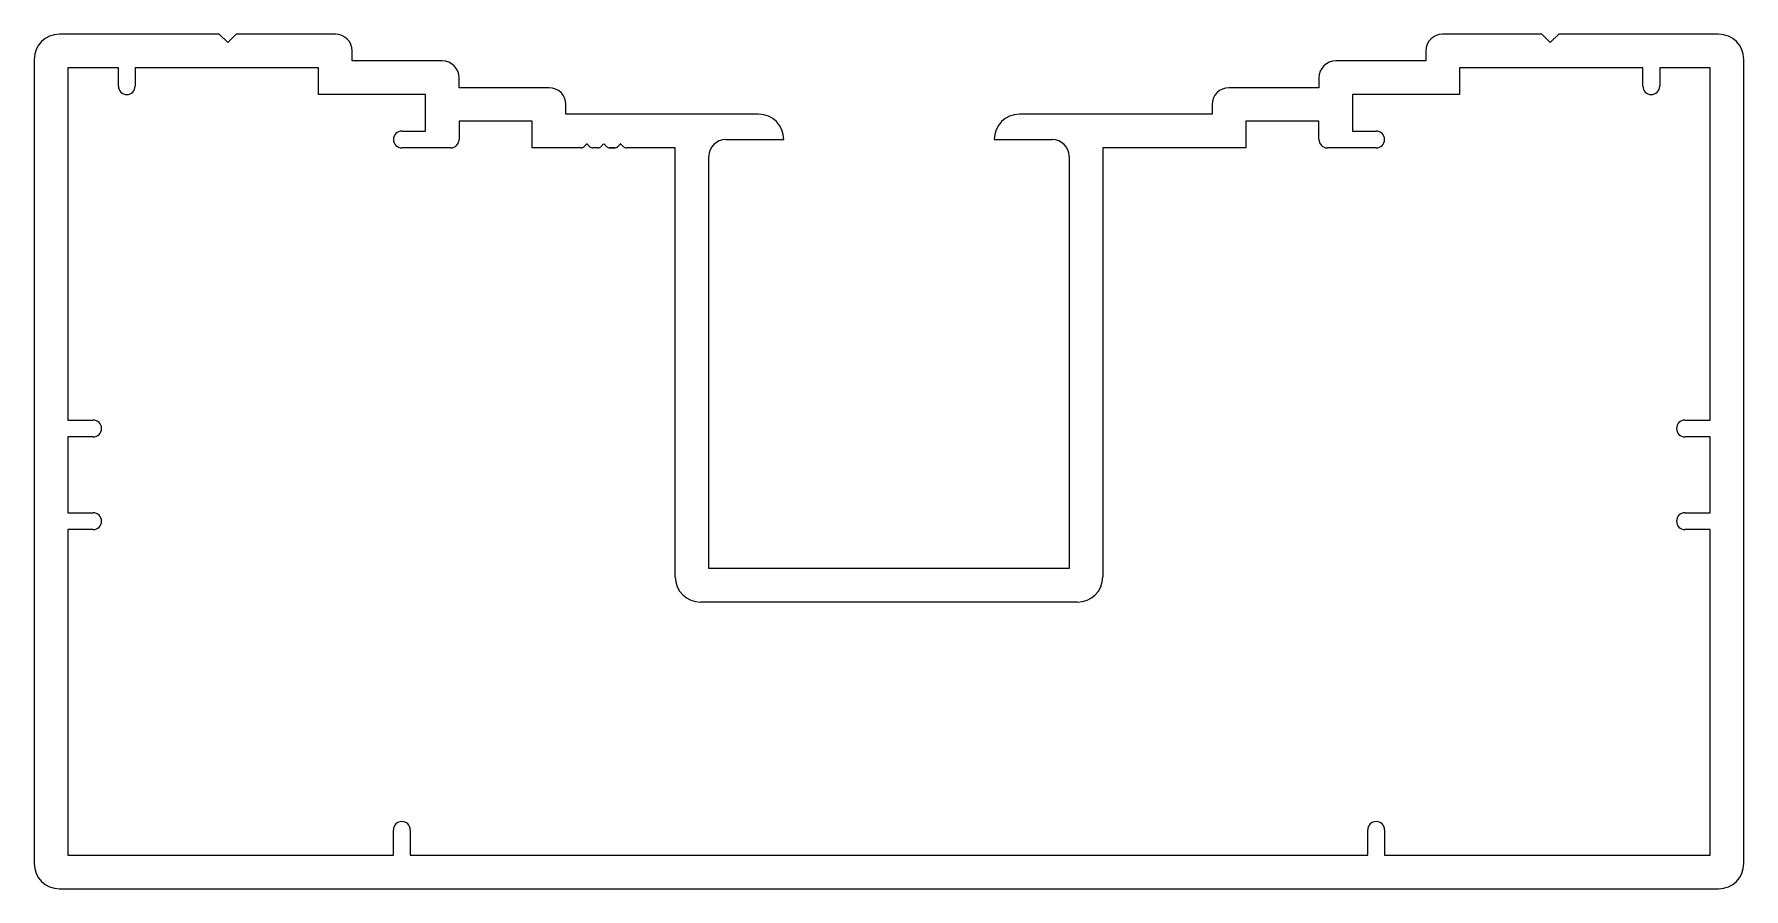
# Model space of a CAD drawing. Extents: x -53 to 49, y 2 to 53.
import ezdxf

# ---------------------------------------------------------------- set-up
doc = ezdxf.new("R2010")
doc.units = 0
doc.layers.get('0').update_dxf_attribs({"linetype": 'CONTINUOUS'})

msp = doc.modelspace()

# ---------------------------------------------------------------- linework, layer by layer
at = {"color": 7, "linetype": 'CONTINUOUS'}
for p, q in [((-41.68, 52.89), (-51.18, 52.89)), ((-41.18, 52.39), (-41.68, 52.89)), ((-40.68, 52.89), (-41.18, 52.39)), ((-34.78, 52.89), (-40.68, 52.89)), ((36.92, 52.89), (31.02, 52.89)), ((37.42, 52.39), (36.92, 52.89)), ((37.92, 52.89), (37.42, 52.39)), ((47.42, 52.89), (37.92, 52.89)), ((-33.78, 51.3), (-33.78, 51.89)), ((30.02, 51.89), (30.02, 51.3)), ((-52.68, 51.39), (-52.68, 3.59)), ((-47.68, 50.89), (-50.68, 50.89)), ((-50.68, 50.89), (-50.68, 29.95)), ((-47.68, 49.8), (-47.68, 50.89)), ((-46.68, 50.89), (-46.68, 49.8)), ((-35.78, 50.89), (-46.68, 50.89)), ((-35.78, 49.3), (-35.78, 50.89)), ((-28.43, 51.3), (-33.78, 51.3)), ((30.02, 51.3), (24.67, 51.3)), ((42.92, 50.89), (32.02, 50.89)), ((32.02, 50.89), (32.02, 49.3)), ((42.92, 49.8), (42.92, 50.89)), ((46.92, 50.89), (43.92, 50.89)), ((43.92, 50.89), (43.92, 49.8)), ((46.92, 29.95), (46.92, 50.89)), ((48.92, 3.59), (48.92, 51.39)), ((-27.43, 49.71), (-27.43, 50.3)), ((23.67, 50.3), (23.67, 49.71)), ((-29.43, 49.3), (-35.78, 49.3)), ((-29.43, 47.13), (-29.43, 49.3)), ((-22.08, 49.71), (-27.43, 49.71)), ((23.67, 49.71), (18.32, 49.71)), ((32.02, 49.3), (25.67, 49.3)), ((25.67, 49.3), (25.67, 47.13)), ((-21.08, 48.13), (-21.08, 48.71)), ((-9.63, 48.13), (-21.08, 48.13)), ((17.32, 48.13), (5.87, 48.13)), ((17.32, 48.71), (17.32, 48.13)), ((-30.83, 47.13), (-29.43, 47.13)), ((-23.08, 47.71), (-27.43, 47.71)), ((-27.43, 47.71), (-27.43, 46.63)), ((-23.08, 46.13), (-23.08, 47.71)), ((23.67, 47.71), (19.32, 47.71)), ((19.32, 47.71), (19.32, 46.13)), ((23.67, 46.63), (23.67, 47.71)), ((25.67, 47.13), (27.07, 47.13)), ((-27.93, 46.13), (-30.83, 46.13)), ((-20.18, 46.13), (-23.08, 46.13)), ((-19.84, 46.37), (-20.01, 46.2)), ((-19.65, 46.2), (-19.83, 46.37)), ((-19.18, 46.13), (-19.48, 46.13)), ((-18.84, 46.37), (-19.01, 46.2)), ((-18.65, 46.2), (-18.83, 46.37)), ((-18.18, 46.13), (-18.48, 46.13)), ((-18.48, 46.13), (-18.18, 46.13)), ((-18.18, 46.13), (-18.48, 46.13)), ((-18.48, 46.13), (-18.18, 46.13)), ((-18.18, 46.13), (-18.48, 46.13)), ((-17.84, 46.37), (-18.01, 46.2)), ((-17.65, 46.2), (-17.83, 46.37)), ((-14.58, 46.13), (-17.48, 46.13)), ((-17.48, 46.13), (-17.48, 46.13)), ((-14.58, 20.63), (-14.58, 46.13)), ((-11.58, 46.63), (-8.13, 46.63)), ((4.37, 46.63), (7.82, 46.63)), ((19.32, 46.13), (10.82, 46.13)), ((10.82, 46.13), (10.82, 20.63)), ((27.07, 46.13), (24.17, 46.13)), ((-12.58, 21.13), (-12.58, 45.63)), ((8.82, 45.63), (8.82, 21.13)), ((-50.68, 29.95), (-49.18, 29.95)), ((45.42, 29.95), (46.92, 29.95)), ((-49.18, 28.95), (-50.68, 28.95)), ((-50.68, 28.95), (-50.68, 24.44)), ((46.92, 28.95), (45.42, 28.95)), ((46.92, 24.44), (46.92, 28.95)), ((-50.68, 24.44), (-49.18, 24.44)), ((45.42, 24.44), (46.92, 24.44)), ((-49.18, 23.44), (-50.68, 23.44)), ((-50.68, 23.44), (-50.68, 4.09)), ((46.92, 23.44), (45.42, 23.44)), ((46.92, 4.09), (46.92, 23.44)), ((8.82, 21.13), (-12.58, 21.13)), ((9.32, 19.13), (-13.08, 19.13)), ((-31.33, 4.09), (-31.33, 5.59)), ((-30.33, 5.59), (-30.33, 4.09)), ((26.57, 4.09), (26.57, 5.59)), ((27.57, 5.59), (27.57, 4.09)), ((-50.68, 4.09), (-31.33, 4.09)), ((-30.33, 4.09), (26.57, 4.09)), ((27.57, 4.09), (46.92, 4.09)), ((-51.18, 2.09), (47.42, 2.09))]:
    msp.add_line(p, q, dxfattribs=at)
for centre, radius, start, end in [((-51.18, 51.39), 1.5, 90, 180), ((-34.78, 51.89), 1, 360, 90), ((31.02, 51.89), 1, 90, 180), ((47.42, 51.39), 1.5, 0, 90), ((-28.43, 50.3), 1, 360, 90), ((24.67, 50.3), 1, 90, 180), ((-47.18, 49.8), 0.5, 180, 0), ((43.42, 49.8), 0.5, 180, 360), ((-22.08, 48.71), 1, 0, 90), ((18.32, 48.71), 1, 90, 180), ((-9.63, 46.63), 1.5, 0, 90), ((5.87, 46.63), 1.5, 90, 180), ((-30.83, 46.63), 0.5, 90, 270), ((27.07, 46.63), 0.5, 270, 90), ((-27.93, 46.63), 0.5, 270, 0), ((-20.18, 46.38), 0.25, 270, 315), ((-19.83, 46.37), 0.008, 45, 135), ((-19.48, 46.38), 0.25, 225, 270), ((-19.18, 46.38), 0.25, 270, 315), ((-18.83, 46.37), 0.008, 45, 135), ((-18.48, 46.38), 0.25, 225, 270), ((-18.18, 46.38), 0.25, 270, 315), ((-17.83, 46.37), 0.008, 45, 135), ((-17.48, 46.38), 0.25, 225, 270), ((-11.58, 45.63), 1, 90, 180), ((7.82, 45.63), 1, 0, 90), ((24.17, 46.63), 0.5, 180, 270), ((-49.18, 29.45), 0.5, 270, 90), ((45.42, 29.45), 0.5, 90, 270), ((-49.18, 23.94), 0.5, 270, 90), ((45.42, 23.94), 0.5, 90, 270), ((-13.08, 20.63), 1.5, 180, 270), ((9.32, 20.63), 1.5, 270, 0), ((-30.83, 5.59), 0.5, 0, 180), ((27.07, 5.59), 0.5, 0, 180), ((-51.18, 3.59), 1.5, 180, 270), ((47.42, 3.59), 1.5, 270, 360)]:
    msp.add_arc(centre, radius, start, end, dxfattribs=at)

doc.saveas('drawing.dxf')
